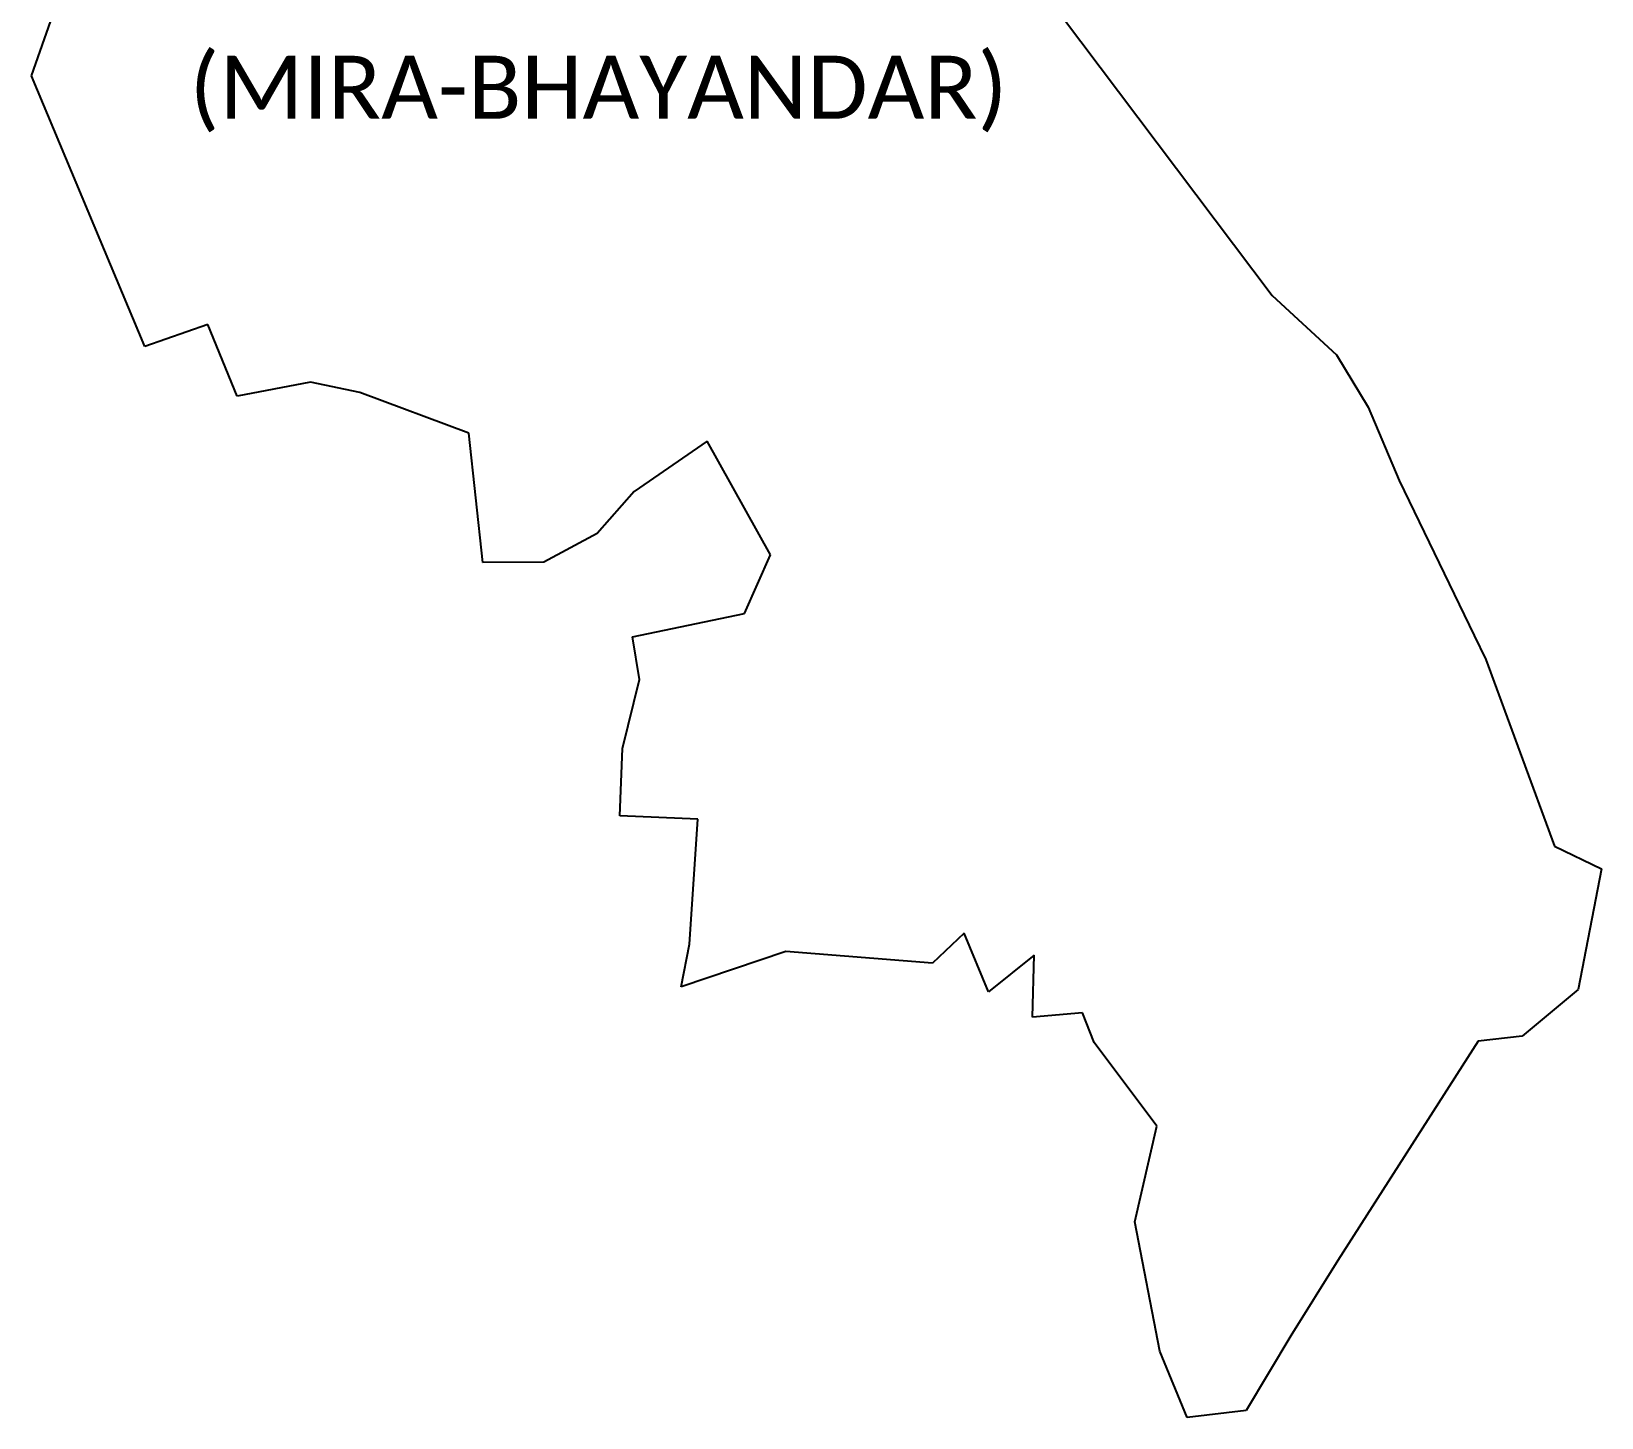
# Model space of a CAD drawing. Header units: metres. Extents: x 267138 to 268884, y 2134208 to 2137159.
# Drawn here: x 267138 to 268884, y 2134208 to 2135748 of the extents above; entities that cross this region are included whole.
import ezdxf

# ---------------------------------------------------------------- set-up
doc = ezdxf.new("R2010")
doc.units = ezdxf.units.M
doc.layers.add('VILLAGE NAME', color=250, linetype='Continuous')
doc.styles.get("Standard").update_dxf_attribs({"font": 'calibri.ttf'})

msp = doc.modelspace()

# ---------------------------------------------------------------- linework, layer by layer
at = {"color": 3}
for p, q in [((267137.7, 2135699.1), (267202.1, 2135882.1)), ((268283.1, 2135765.7), (268517.2, 2135454.8)), ((267263.9, 2135398.4), (267137.7, 2135699.1)), ((267137.7, 2135699.1), (267137.7, 2135699.1)), ((268517.2, 2135454.8), (268588.8, 2135389)), ((267333.9, 2135422.8), (267263.9, 2135398.4)), ((267366.4, 2135343.1), (267333.9, 2135422.8)), ((268588.8, 2135389), (268624.2, 2135330.9)), ((267448.2, 2135358.5), (267366.4, 2135343.1)), ((267503, 2135347.2), (267448.2, 2135358.5)), ((267624.1, 2135302), (267503, 2135347.2)), ((268624.2, 2135330.9), (268658.4, 2135249.5)), ((267639.5, 2135158.3), (267624.1, 2135302)), ((267889.1, 2135293.2), (267807.8, 2135237.3)), ((267959.5, 2135166.8), (267889.1, 2135293.2)), ((268658.4, 2135249.5), (268741.8, 2135077.2)), ((267807.8, 2135237.3), (267766.8, 2135190.4)), ((267766.8, 2135190.4), (267707.5, 2135158.5)), ((267930.8, 2135101.5), (267959.5, 2135166.8)), ((267707.5, 2135158.5), (267639.5, 2135158.3)), ((267806.2, 2135075.7), (267930.8, 2135101.5)), ((267813.7, 2135028.1), (267806.2, 2135075.7)), ((268741.8, 2135077.2), (268754.9, 2135050.3)), ((268754.9, 2135050.3), (268793.1, 2134946.6)), ((267795.1, 2134951.6), (267813.7, 2135028.1)), ((267792.1, 2134876.8), (267795.1, 2134951.6)), ((268793.1, 2134946.6), (268831.3, 2134842.8)), ((267878.9, 2134873), (267792.1, 2134876.8)), ((267869.6, 2134734.1), (267878.9, 2134873)), ((268831.3, 2134842.8), (268883.6, 2134817.7)), ((268883.6, 2134817.7), (268857.6, 2134683.7)), ((268174.7, 2134746.3), (268139.6, 2134713)), ((268201.8, 2134681.2), (268174.7, 2134746.3)), ((267860.2, 2134686.5), (267869.6, 2134734.1)), ((267976.5, 2134725.8), (267860.2, 2134686.5)), ((268139.6, 2134713), (267976.5, 2134725.8)), ((268252.6, 2134721.9), (268201.8, 2134681.2)), ((268250.7, 2134652.7), (268252.6, 2134721.9)), ((268857.6, 2134683.7), (268795.2, 2134631.9)), ((268306.4, 2134657.7), (268250.7, 2134652.7)), ((268319.3, 2134624.7), (268306.4, 2134657.7)), ((268389.2, 2134531.7), (268319.3, 2134624.7)), ((268746.3, 2134626.2), (268590.5, 2134382.3)), ((268795.2, 2134631.9), (268746.3, 2134626.2)), ((268364.8, 2134425.4), (268389.2, 2134531.7)), ((268392.6, 2134281.5), (268364.8, 2134425.4)), ((268590.5, 2134382.3), (268538, 2134298.7)), ((268538, 2134298.7), (268488.3, 2134215.9)), ((268422.7, 2134207.9), (268392.6, 2134281.5)), ((268488.3, 2134215.9), (268422.7, 2134207.9))]:
    msp.add_line(p, q, dxfattribs=at)

# ---------------------------------------------------------------- texts
at = {"layer": 'VILLAGE NAME'}
msp.add_text('(MIRA-BHAYANDAR)', height=70, dxfattribs=at).set_placement((267313.6, 2135651.4))

doc.saveas('drawing.dxf')
